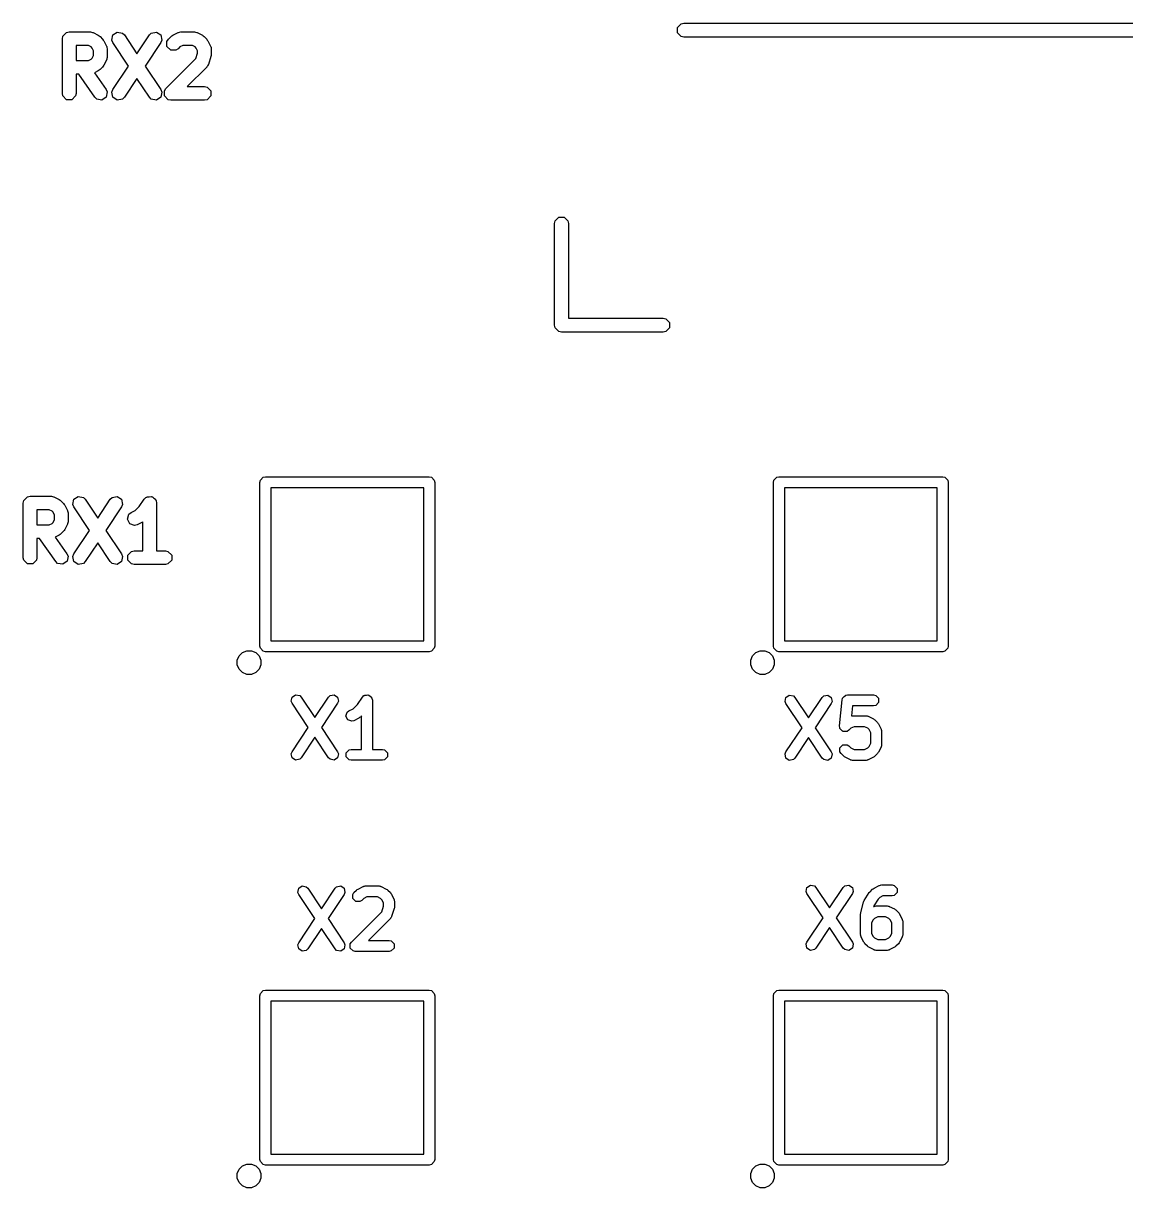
# Model space of a CAD drawing. Header units: inches. Extents: x 4.901 to 5.696, y -4.482 to -3.606.
# Drawn here: x 4.9009 to 5.2982, y -4.0259 to -3.6062 of the extents above; entities that cross this region are included whole.
import ezdxf

# ---------------------------------------------------------------- set-up
doc = ezdxf.new("R2010")
doc.units = ezdxf.units.IN
doc.header["$MEASUREMENT"] = 0
doc.layers.add('BLACK', color=250, linetype='CONTINUOUS')

msp = doc.modelspace()

# ---------------------------------------------------------------- linework, layer by layer
at = {"layer": 'BLACK', "linetype": 'CONTINUOUS'}
for p, q in [((4.91522, -3.6108), (4.91655, -3.60947)), ((4.91655, -3.60947), (4.91749, -3.60928)), ((4.91749, -3.60928), (4.92499, -3.60928)), ((4.92499, -3.60928), (4.92511, -3.60931)), ((4.92511, -3.60931), (4.92516, -3.60929)), ((4.92516, -3.60929), (4.92555, -3.60939)), ((4.92555, -3.60939), (4.92593, -3.60947)), ((4.92593, -3.60947), (4.92597, -3.60951)), ((4.92597, -3.60951), (4.92609, -3.60954)), ((4.92609, -3.60954), (4.92797, -3.61048)), ((4.93326, -3.61038), (4.93482, -3.60933)), ((4.93482, -3.60933), (4.93667, -3.6097)), ((4.93667, -3.6097), (4.93735, -3.61038)), ((4.94638, -3.61038), (4.94706, -3.6097)), ((4.94706, -3.6097), (4.9489, -3.60933)), ((4.9489, -3.60933), (4.95047, -3.61038)), ((4.95482, -3.61048), (4.9567, -3.60954)), ((4.9567, -3.60954), (4.95682, -3.60951)), ((4.95682, -3.60951), (4.95686, -3.60947)), ((4.95686, -3.60947), (4.95724, -3.60939)), ((4.95724, -3.60939), (4.95762, -3.60929)), ((4.95762, -3.60929), (4.95768, -3.60931)), ((4.95768, -3.60931), (4.9578, -3.60928)), ((4.9578, -3.60928), (4.96249, -3.60928)), ((4.96249, -3.60928), (4.96261, -3.60931)), ((4.96261, -3.60931), (4.96266, -3.60929)), ((4.96266, -3.60929), (4.96304, -3.60939)), ((4.96304, -3.60939), (4.96343, -3.60947)), ((4.96343, -3.60947), (4.96347, -3.60951)), ((4.96347, -3.60951), (4.96359, -3.60954)), ((4.96359, -3.60954), (4.96546, -3.61048)), ((5.13667, -3.6077), (5.13802, -3.60635)), ((5.13667, -3.60962), (5.13667, -3.6077)), ((5.13802, -3.61097), (5.13667, -3.60962)), ((5.13802, -3.60635), (5.13898, -3.60616)), ((5.13898, -3.60616), (5.45236, -3.60616)), ((4.91503, -3.61174), (4.91522, -3.6108)), ((4.91503, -3.63143), (4.91503, -3.61174)), ((4.92797, -3.61048), (4.92828, -3.61072)), ((4.92828, -3.61072), (4.92861, -3.61094)), ((4.92861, -3.61094), (4.92954, -3.61188)), ((4.92954, -3.61188), (4.92976, -3.61221)), ((4.92976, -3.61221), (4.93, -3.61252)), ((4.93, -3.61252), (4.93094, -3.61439)), ((4.93289, -3.61222), (4.93326, -3.61038)), ((4.93325, -3.61311), (4.93289, -3.61222)), ((4.93891, -3.62159), (4.93325, -3.61311)), ((4.93735, -3.61038), (4.94186, -3.61715)), ((4.94186, -3.61715), (4.94638, -3.61038)), ((4.95047, -3.61311), (4.94482, -3.62159)), ((4.95047, -3.61038), (4.95084, -3.61222)), ((4.95084, -3.61222), (4.95047, -3.61311)), ((4.95271, -3.61268), (4.95325, -3.61188)), ((4.95271, -3.61456), (4.95271, -3.61268)), ((4.95325, -3.61188), (4.95418, -3.61094)), ((4.95418, -3.61094), (4.95451, -3.61072)), ((4.95451, -3.61072), (4.95482, -3.61048)), ((4.96546, -3.61048), (4.96577, -3.61072)), ((4.96577, -3.61072), (4.9661, -3.61094)), ((4.9661, -3.61094), (4.96704, -3.61188)), ((4.96704, -3.61188), (4.96726, -3.61221)), ((4.96726, -3.61221), (4.9675, -3.61252)), ((4.9675, -3.61252), (4.96844, -3.61439)), ((5.13898, -3.61116), (5.13802, -3.61097)), ((5.45236, -3.61116), (5.13898, -3.61116)), ((4.92441, -3.61421), (4.91995, -3.61421)), ((4.91995, -3.61421), (4.91995, -3.6196)), ((4.92541, -3.6147), (4.92441, -3.61421)), ((4.92578, -3.61508), (4.92541, -3.6147)), ((4.92628, -3.61607), (4.92578, -3.61508)), ((4.92578, -3.61872), (4.92628, -3.61773)), ((4.92628, -3.61773), (4.92628, -3.61607)), ((4.93094, -3.61439), (4.93097, -3.61451)), ((4.93097, -3.61451), (4.93101, -3.61455)), ((4.93101, -3.61455), (4.93109, -3.61494)), ((4.93109, -3.61494), (4.93119, -3.61532)), ((4.93119, -3.61532), (4.93118, -3.61537)), ((4.93118, -3.61537), (4.9312, -3.61549)), ((4.9312, -3.61549), (4.9312, -3.61831)), ((4.95405, -3.61589), (4.95271, -3.61456)), ((4.95593, -3.61589), (4.95405, -3.61589)), ((4.95673, -3.61536), (4.95593, -3.61589)), ((4.95738, -3.6147), (4.95673, -3.61536)), ((4.95838, -3.61421), (4.95738, -3.6147)), ((4.9619, -3.61421), (4.95838, -3.61421)), ((4.9629, -3.6147), (4.9619, -3.61421)), ((4.96328, -3.61508), (4.9629, -3.6147)), ((4.96315, -3.61885), (4.96377, -3.61697)), ((4.96377, -3.61607), (4.96328, -3.61508)), ((4.96377, -3.61697), (4.96377, -3.61607)), ((4.96857, -3.61815), (4.96763, -3.62096)), ((4.96844, -3.61439), (4.96847, -3.61451)), ((4.96847, -3.61451), (4.96851, -3.61455)), ((4.96851, -3.61455), (4.96859, -3.61494)), ((4.96862, -3.61776), (4.96857, -3.61815)), ((4.96859, -3.61494), (4.96869, -3.61532)), ((4.9687, -3.61737), (4.96862, -3.61776)), ((4.96869, -3.61532), (4.96867, -3.61537)), ((4.96867, -3.61537), (4.9687, -3.61549)), ((4.9687, -3.61549), (4.9687, -3.61737)), ((4.91995, -3.6196), (4.92441, -3.6196)), ((4.92441, -3.6196), (4.92541, -3.6191)), ((4.92541, -3.6191), (4.92578, -3.61872)), ((4.92954, -3.62192), (4.92861, -3.62286)), ((4.92976, -3.62159), (4.92954, -3.62192)), ((4.93, -3.62128), (4.92976, -3.62159)), ((4.93094, -3.61941), (4.93, -3.62128)), ((4.93097, -3.61929), (4.93094, -3.61941)), ((4.93101, -3.61925), (4.93097, -3.61929)), ((4.93109, -3.61886), (4.93101, -3.61925)), ((4.93119, -3.61848), (4.93109, -3.61886)), ((4.9312, -3.61831), (4.93118, -3.61843)), ((4.93118, -3.61843), (4.93119, -3.61848)), ((4.93325, -3.63006), (4.93891, -3.62159)), ((4.94482, -3.62159), (4.95047, -3.63006)), ((4.95231, -3.62969), (4.96315, -3.61885)), ((4.96704, -3.62192), (4.95999, -3.62897)), ((4.96711, -3.62182), (4.96704, -3.62192)), ((4.96716, -3.62179), (4.96711, -3.62182)), ((4.96735, -3.62145), (4.96716, -3.62179)), ((4.96757, -3.62112), (4.96735, -3.62145)), ((4.96763, -3.62096), (4.96757, -3.62107)), ((4.96757, -3.62107), (4.96757, -3.62112)), ((4.9209, -3.62452), (4.91995, -3.62452)), ((4.91995, -3.62452), (4.91995, -3.63143)), ((4.92672, -3.63284), (4.9209, -3.62452)), ((4.92797, -3.62332), (4.92656, -3.62402)), ((4.92656, -3.62402), (4.93076, -3.63002)), ((4.92828, -3.62308), (4.92797, -3.62332)), ((4.92861, -3.62286), (4.92828, -3.62308)), ((4.94186, -3.62602), (4.93735, -3.63279)), ((4.94638, -3.63279), (4.94186, -3.62602)), ((4.93076, -3.63002), (4.93114, -3.6309)), ((4.93289, -3.63095), (4.93325, -3.63006)), ((4.95047, -3.63006), (4.95084, -3.63095)), ((4.95178, -3.63049), (4.95231, -3.62969)), ((4.95178, -3.63237), (4.95178, -3.63049)), ((4.95178, -3.63049), (4.95178, -3.63049)), ((4.95999, -3.62897), (4.96624, -3.62897)), ((4.96624, -3.62897), (4.96718, -3.62916)), ((4.96718, -3.62916), (4.96851, -3.63049)), ((4.96851, -3.63049), (4.96851, -3.63237)), ((4.91522, -3.63237), (4.91503, -3.63143)), ((4.91655, -3.6337), (4.91522, -3.63237)), ((4.91843, -3.6337), (4.91655, -3.6337)), ((4.91976, -3.63237), (4.91843, -3.6337)), ((4.91995, -3.63143), (4.91976, -3.63237)), ((4.92742, -3.6335), (4.92672, -3.63284)), ((4.92927, -3.63383), (4.92742, -3.6335)), ((4.93082, -3.63275), (4.92927, -3.63383)), ((4.93114, -3.6309), (4.93082, -3.63275)), ((4.93326, -3.6328), (4.93289, -3.63095)), ((4.93482, -3.63384), (4.93326, -3.6328)), ((4.93667, -3.63347), (4.93482, -3.63384)), ((4.93735, -3.63279), (4.93667, -3.63347)), ((4.94706, -3.63347), (4.94638, -3.63279)), ((4.9489, -3.63384), (4.94706, -3.63347)), ((4.95047, -3.6328), (4.9489, -3.63384)), ((4.95084, -3.63095), (4.95047, -3.6328)), ((4.95311, -3.6337), (4.95178, -3.63237)), ((4.95405, -3.63389), (4.95311, -3.6337)), ((4.96624, -3.63389), (4.95405, -3.63389)), ((4.96718, -3.6337), (4.96624, -3.63389)), ((4.96851, -3.63237), (4.96718, -3.6337)), ((5.09257, -3.67739), (5.09393, -3.67604)), ((5.09393, -3.67604), (5.09584, -3.67604)), ((5.09584, -3.67604), (5.09719, -3.67739)), ((5.09238, -3.67835), (5.09257, -3.67739)), ((5.09238, -3.71496), (5.09238, -3.67835)), ((5.09719, -3.67739), (5.09738, -3.67835)), ((5.09738, -3.67835), (5.09738, -3.71246)), ((5.09738, -3.71246), (5.1315, -3.71246)), ((5.1315, -3.71246), (5.13245, -3.71265)), ((5.13245, -3.71265), (5.13381, -3.714)), ((5.13381, -3.714), (5.13381, -3.71592)), ((5.09257, -3.71592), (5.09238, -3.71496)), ((5.09393, -3.71727), (5.09257, -3.71592)), ((5.09488, -3.71746), (5.09393, -3.71727)), ((5.1315, -3.71746), (5.09488, -3.71746)), ((5.13245, -3.71727), (5.1315, -3.71746)), ((5.13381, -3.71592), (5.13245, -3.71727)), ((4.98622, -3.77165), (4.98637, -3.7709)), ((4.98622, -3.83071), (4.98622, -3.77165)), ((4.98637, -3.7709), (4.98744, -3.76983)), ((4.98744, -3.76983), (4.98819, -3.76969)), ((4.98819, -3.76969), (5.04724, -3.76969)), ((5.04724, -3.76969), (5.048, -3.76983)), ((5.048, -3.76983), (5.04906, -3.7709)), ((5.04906, -3.7709), (5.04921, -3.77165)), ((5.04921, -3.77165), (5.04921, -3.83071)), ((5.17126, -3.77165), (5.17141, -3.7709)), ((5.17126, -3.83071), (5.17126, -3.77165)), ((5.17141, -3.7709), (5.17248, -3.76983)), ((5.17248, -3.76983), (5.17323, -3.76969)), ((5.17323, -3.76969), (5.23228, -3.76969)), ((5.23228, -3.76969), (5.23304, -3.76983)), ((5.23304, -3.76983), (5.2341, -3.7709)), ((5.2341, -3.7709), (5.23425, -3.77165)), ((5.23425, -3.77165), (5.23425, -3.83071)), ((4.90112, -3.77816), (4.90246, -3.77683)), ((4.90246, -3.77683), (4.9034, -3.77665)), ((4.9034, -3.77665), (4.9109, -3.77665)), ((4.9109, -3.77665), (4.91102, -3.77667)), ((4.91102, -3.77667), (4.91107, -3.77665)), ((4.91107, -3.77665), (4.91145, -3.77676)), ((4.91145, -3.77676), (4.91184, -3.77683)), ((4.91184, -3.77683), (4.91188, -3.77687)), ((4.91188, -3.77687), (4.912, -3.77691)), ((4.912, -3.77691), (4.91387, -3.77784)), ((4.91916, -3.77774), (4.92073, -3.77669)), ((4.92073, -3.77669), (4.92258, -3.77706)), ((4.92258, -3.77706), (4.92325, -3.77774)), ((4.93228, -3.77774), (4.93296, -3.77706)), ((4.93296, -3.77706), (4.93481, -3.77669)), ((4.93481, -3.77669), (4.93638, -3.77774)), ((4.94447, -3.77774), (4.94515, -3.77706)), ((4.94515, -3.77706), (4.9454, -3.77701)), ((4.9454, -3.77701), (4.94557, -3.77683)), ((4.94557, -3.77683), (4.94629, -3.77683)), ((4.94629, -3.77683), (4.94699, -3.77669)), ((4.94699, -3.77669), (4.9472, -3.77683)), ((4.9472, -3.77683), (4.94746, -3.77683)), ((4.94746, -3.77683), (4.94796, -3.77734)), ((4.94796, -3.77734), (4.94856, -3.77774)), ((4.99016, -3.77362), (4.99016, -3.82874)), ((5.04528, -3.77362), (4.99016, -3.77362)), ((5.04528, -3.82874), (5.04528, -3.77362)), ((5.1752, -3.77362), (5.1752, -3.82874)), ((5.23031, -3.77362), (5.1752, -3.77362)), ((5.23031, -3.82874), (5.23031, -3.77362)), ((4.90094, -3.77911), (4.90112, -3.77816)), ((4.90094, -3.79879), (4.90094, -3.77911)), ((4.91032, -3.78157), (4.90586, -3.78157)), ((4.90586, -3.78157), (4.90586, -3.78696)), ((4.91131, -3.78207), (4.91032, -3.78157)), ((4.91387, -3.77784), (4.91418, -3.77808)), ((4.91418, -3.77808), (4.91451, -3.7783)), ((4.91451, -3.7783), (4.91545, -3.77924)), ((4.91545, -3.77924), (4.91567, -3.77957)), ((4.91567, -3.77957), (4.91591, -3.77988)), ((4.91591, -3.77988), (4.91685, -3.78176)), ((4.91685, -3.78176), (4.91688, -3.78187)), ((4.91879, -3.77958), (4.91916, -3.77774)), ((4.91916, -3.78047), (4.91879, -3.77958)), ((4.92481, -3.78895), (4.91916, -3.78047)), ((4.92325, -3.77774), (4.92777, -3.78451)), ((4.92777, -3.78451), (4.93228, -3.77774)), ((4.93638, -3.78047), (4.93073, -3.78895)), ((4.93638, -3.77774), (4.93674, -3.77958)), ((4.93674, -3.77958), (4.93638, -3.78047)), ((4.93979, -3.78253), (4.94131, -3.78177)), ((4.94131, -3.78177), (4.94273, -3.78035)), ((4.94273, -3.78035), (4.94447, -3.77774)), ((4.94856, -3.77774), (4.94861, -3.77799)), ((4.94861, -3.77799), (4.94879, -3.77816)), ((4.94879, -3.77816), (4.94898, -3.77911)), ((4.94898, -3.77911), (4.94898, -3.79633)), ((4.91169, -3.78244), (4.91131, -3.78207)), ((4.91218, -3.78344), (4.91169, -3.78244)), ((4.91169, -3.78609), (4.91218, -3.78509)), ((4.91218, -3.78509), (4.91218, -3.78344)), ((4.91688, -3.78187), (4.91692, -3.78191)), ((4.91692, -3.78191), (4.917, -3.7823)), ((4.917, -3.7823), (4.9171, -3.78268)), ((4.9171, -3.78584), (4.917, -3.78622)), ((4.9171, -3.78268), (4.91708, -3.78274)), ((4.91708, -3.78274), (4.91711, -3.78286)), ((4.91711, -3.78567), (4.91708, -3.78579)), ((4.91708, -3.78579), (4.9171, -3.78584)), ((4.91711, -3.78286), (4.91711, -3.78567)), ((4.93844, -3.78491), (4.93903, -3.78312)), ((4.93928, -3.78659), (4.93844, -3.78491)), ((4.93903, -3.78312), (4.93979, -3.78253)), ((4.94387, -3.78599), (4.94199, -3.78693)), ((4.94406, -3.78585), (4.94387, -3.78599)), ((4.94406, -3.79633), (4.94406, -3.78585)), ((4.90586, -3.78696), (4.91032, -3.78696)), ((4.91032, -3.78696), (4.91131, -3.78646)), ((4.91131, -3.78646), (4.91169, -3.78609)), ((4.91451, -3.79022), (4.91418, -3.79044)), ((4.91545, -3.78928), (4.91451, -3.79022)), ((4.91567, -3.78896), (4.91545, -3.78928)), ((4.91591, -3.78864), (4.91567, -3.78896)), ((4.91685, -3.78677), (4.91591, -3.78864)), ((4.91688, -3.78665), (4.91685, -3.78677)), ((4.91692, -3.78661), (4.91688, -3.78665)), ((4.917, -3.78622), (4.91692, -3.78661)), ((4.91916, -3.79743), (4.92481, -3.78895)), ((4.93073, -3.78895), (4.93638, -3.79743)), ((4.94107, -3.78719), (4.93928, -3.78659)), ((4.94199, -3.78693), (4.94107, -3.78719)), ((4.9068, -3.79188), (4.90586, -3.79188)), ((4.90586, -3.79188), (4.90586, -3.79879)), ((4.91263, -3.8002), (4.9068, -3.79188)), ((4.91387, -3.79068), (4.91246, -3.79138)), ((4.91246, -3.79138), (4.91666, -3.79738)), ((4.91418, -3.79044), (4.91387, -3.79068)), ((4.92777, -3.79339), (4.92325, -3.80016)), ((4.93228, -3.80016), (4.92777, -3.79339)), ((4.91666, -3.79738), (4.91705, -3.79826)), ((4.91705, -3.79826), (4.91672, -3.80011)), ((4.91879, -3.79831), (4.91916, -3.79743)), ((4.91916, -3.80016), (4.91879, -3.79831)), ((4.93638, -3.79743), (4.93674, -3.79831)), ((4.93674, -3.79831), (4.93638, -3.80016)), ((4.93862, -3.79785), (4.93995, -3.79652)), ((4.93862, -3.79973), (4.93862, -3.79785)), ((4.93995, -3.79652), (4.94089, -3.79633)), ((4.94089, -3.79633), (4.94406, -3.79633)), ((4.94898, -3.79633), (4.95214, -3.79633)), ((4.95214, -3.79633), (4.95308, -3.79652)), ((4.95308, -3.79652), (4.95441, -3.79785)), ((4.95441, -3.79785), (4.95441, -3.79973)), ((4.90112, -3.79973), (4.90094, -3.79879)), ((4.90246, -3.80106), (4.90112, -3.79973)), ((4.90434, -3.80106), (4.90246, -3.80106)), ((4.90567, -3.79973), (4.90434, -3.80106)), ((4.90586, -3.79879), (4.90567, -3.79973)), ((4.91332, -3.80087), (4.91263, -3.8002)), ((4.91518, -3.80119), (4.91332, -3.80087)), ((4.91672, -3.80011), (4.91518, -3.80119)), ((4.92073, -3.80121), (4.91916, -3.80016)), ((4.92258, -3.80084), (4.92073, -3.80121)), ((4.92325, -3.80016), (4.92258, -3.80084)), ((4.93296, -3.80084), (4.93228, -3.80016)), ((4.93481, -3.80121), (4.93296, -3.80084)), ((4.93638, -3.80016), (4.93481, -3.80121)), ((4.93995, -3.80106), (4.93862, -3.79973)), ((4.94089, -3.80125), (4.93995, -3.80106)), ((4.95214, -3.80125), (4.94089, -3.80125)), ((4.95308, -3.80106), (4.95214, -3.80125)), ((4.95441, -3.79973), (4.95308, -3.80106)), ((4.98637, -3.83146), (4.98622, -3.83071)), ((4.98744, -3.83253), (4.98637, -3.83146)), ((4.99016, -3.82874), (5.04528, -3.82874)), ((5.04906, -3.83146), (5.048, -3.83253)), ((5.04921, -3.83071), (5.04906, -3.83146)), ((5.17141, -3.83146), (5.17126, -3.83071)), ((5.17248, -3.83253), (5.17141, -3.83146)), ((5.1752, -3.82874), (5.23031, -3.82874)), ((5.2341, -3.83146), (5.23304, -3.83253)), ((5.23425, -3.83071), (5.2341, -3.83146)), ((4.97804, -3.83577), (4.97868, -3.83421)), ((4.97804, -3.83746), (4.97804, -3.83577)), ((4.97868, -3.83421), (4.97988, -3.83301)), ((4.97988, -3.83301), (4.98144, -3.83237)), ((4.98144, -3.83237), (4.98313, -3.83237)), ((4.98313, -3.83237), (4.98469, -3.83301)), ((4.98469, -3.83301), (4.98588, -3.83421)), ((4.98588, -3.83421), (4.98653, -3.83577)), ((4.98653, -3.83577), (4.98653, -3.83746)), ((4.98819, -3.83268), (4.98744, -3.83253)), ((5.04724, -3.83268), (4.98819, -3.83268)), ((5.048, -3.83253), (5.04724, -3.83268)), ((5.16308, -3.83577), (5.16372, -3.83421)), ((5.16308, -3.83746), (5.16308, -3.83577)), ((5.16372, -3.83421), (5.16492, -3.83301)), ((5.16492, -3.83301), (5.16648, -3.83237)), ((5.16648, -3.83237), (5.16817, -3.83237)), ((5.16817, -3.83237), (5.16973, -3.83301)), ((5.16973, -3.83301), (5.17092, -3.83421)), ((5.17092, -3.83421), (5.17157, -3.83577)), ((5.17157, -3.83577), (5.17157, -3.83746)), ((5.17323, -3.83268), (5.17248, -3.83253)), ((5.23228, -3.83268), (5.17323, -3.83268)), ((5.23304, -3.83253), (5.23228, -3.83268)), ((4.97868, -3.83902), (4.97804, -3.83746)), ((4.97988, -3.84022), (4.97868, -3.83902)), ((4.98144, -3.84086), (4.97988, -3.84022)), ((4.98469, -3.84022), (4.98313, -3.84086)), ((4.98588, -3.83902), (4.98469, -3.84022)), ((4.98653, -3.83746), (4.98588, -3.83902)), ((5.16372, -3.83902), (5.16308, -3.83746)), ((5.16492, -3.84022), (5.16372, -3.83902)), ((5.16648, -3.84086), (5.16492, -3.84022)), ((5.16973, -3.84022), (5.16817, -3.84086)), ((5.17092, -3.83902), (5.16973, -3.84022)), ((5.17157, -3.83746), (5.17092, -3.83902)), ((4.98313, -3.84086), (4.98144, -3.84086)), ((5.16817, -3.84086), (5.16648, -3.84086)), ((4.99782, -3.84907), (4.99908, -3.84823)), ((4.99908, -3.84823), (5.00055, -3.84853)), ((5.00055, -3.84853), (5.0011, -3.84907)), ((5.01094, -3.84907), (5.01149, -3.84853)), ((5.01149, -3.84853), (5.01296, -3.84823)), ((5.01296, -3.84823), (5.01422, -3.84907)), ((5.02313, -3.84907), (5.02367, -3.84853)), ((5.02367, -3.84853), (5.02387, -3.84849)), ((5.02387, -3.84849), (5.02401, -3.84834)), ((5.02401, -3.84834), (5.02459, -3.84834)), ((5.02459, -3.84834), (5.02515, -3.84823)), ((5.02515, -3.84823), (5.02532, -3.84834)), ((5.02532, -3.84834), (5.02552, -3.84834)), ((5.02552, -3.84834), (5.02593, -3.84875)), ((5.02593, -3.84875), (5.0264, -3.84907)), ((5.17574, -3.84915), (5.17699, -3.84831)), ((5.17699, -3.84831), (5.17847, -3.8486)), ((5.17847, -3.8486), (5.17901, -3.84915)), ((5.18886, -3.84915), (5.1894, -3.8486)), ((5.1894, -3.8486), (5.19088, -3.84831)), ((5.19088, -3.84831), (5.19213, -3.84915)), ((5.19626, -3.84931), (5.19677, -3.84889)), ((5.19677, -3.84889), (5.19724, -3.84842)), ((5.19724, -3.84842), (5.19738, -3.84839)), ((5.19738, -3.84839), (5.19743, -3.84836)), ((5.19743, -3.84836), (5.19752, -3.84837)), ((5.19752, -3.84837), (5.19799, -3.84827)), ((5.19799, -3.84827), (5.20737, -3.84827)), ((5.20737, -3.84827), (5.20812, -3.84842)), ((5.20812, -3.84842), (5.20919, -3.84949)), ((4.99753, -3.85054), (4.99782, -3.84907)), ((4.99782, -3.85125), (4.99753, -3.85054)), ((5.00365, -3.86), (4.99782, -3.85125)), ((5.0011, -3.84907), (5.00602, -3.85646)), ((5.00602, -3.85646), (5.01094, -3.84907)), ((5.01422, -3.85125), (5.00839, -3.86)), ((5.01422, -3.84907), (5.01451, -3.85054)), ((5.01451, -3.85054), (5.01422, -3.85125)), ((5.01985, -3.85323), (5.02136, -3.85172)), ((5.02136, -3.85172), (5.02313, -3.84907)), ((5.0264, -3.84907), (5.02644, -3.84927)), ((5.02644, -3.84927), (5.02659, -3.84941)), ((5.02659, -3.84941), (5.02674, -3.85016)), ((5.02674, -3.85016), (5.02674, -3.86788)), ((5.17544, -3.85062), (5.17574, -3.84915)), ((5.17573, -3.85133), (5.17544, -3.85062)), ((5.18157, -3.86008), (5.17573, -3.85133)), ((5.17901, -3.84915), (5.18393, -3.85653)), ((5.18393, -3.85653), (5.18886, -3.84915)), ((5.19213, -3.85133), (5.1863, -3.86008)), ((5.19213, -3.84915), (5.19243, -3.85062)), ((5.19243, -3.85062), (5.19213, -3.85133)), ((5.1951, -3.85942), (5.19604, -3.85004)), ((5.19604, -3.85004), (5.19618, -3.84959)), ((5.19618, -3.84949), (5.19622, -3.84944)), ((5.19618, -3.84959), (5.19618, -3.84949)), ((5.19622, -3.84944), (5.19626, -3.84931)), ((5.19978, -3.85221), (5.19941, -3.85586)), ((5.20737, -3.85221), (5.19978, -3.85221)), ((5.20812, -3.85206), (5.20737, -3.85221)), ((5.20919, -3.85099), (5.20812, -3.85206)), ((5.20919, -3.84949), (5.20919, -3.85099)), ((5.01718, -3.85593), (5.01766, -3.8545)), ((5.01785, -3.85727), (5.01718, -3.85593)), ((5.01766, -3.8545), (5.01826, -3.85403)), ((5.01928, -3.85775), (5.01785, -3.85727)), ((5.01826, -3.85403), (5.01985, -3.85323)), ((5.0219, -3.85661), (5.02002, -3.85755)), ((5.02215, -3.85642), (5.0219, -3.85661)), ((5.02241, -3.85624), (5.02215, -3.85642)), ((5.0228, -3.85585), (5.02241, -3.85624)), ((5.0228, -3.86788), (5.0228, -3.85585)), ((5.19941, -3.85586), (5.19942, -3.85586)), ((5.19942, -3.85586), (5.19973, -3.85578)), ((5.19973, -3.85578), (5.19977, -3.85579)), ((5.19977, -3.85579), (5.19987, -3.85577)), ((5.19987, -3.85577), (5.20456, -3.85577)), ((5.20456, -3.85577), (5.20465, -3.85579)), ((5.20465, -3.85579), (5.2047, -3.85578)), ((5.2047, -3.85578), (5.205, -3.85586)), ((5.205, -3.85586), (5.20531, -3.85592)), ((5.20531, -3.85592), (5.20534, -3.85595)), ((5.20534, -3.85595), (5.20544, -3.85598)), ((5.20544, -3.85598), (5.20731, -3.85692)), ((5.20731, -3.85692), (5.20756, -3.85711)), ((5.20756, -3.85711), (5.20782, -3.85729)), ((5.20782, -3.85729), (5.20876, -3.85822)), ((4.99782, -3.86875), (5.00365, -3.86)), ((5.00839, -3.86), (5.01422, -3.86875)), ((5.02002, -3.85755), (5.01928, -3.85775)), ((5.17573, -3.86883), (5.18157, -3.86008)), ((5.1863, -3.86008), (5.19213, -3.86883)), ((5.19517, -3.86018), (5.1951, -3.85942)), ((5.19524, -3.86026), (5.19517, -3.86018)), ((5.19524, -3.86037), (5.19524, -3.86026)), ((5.19571, -3.86084), (5.19524, -3.86037)), ((5.19613, -3.86135), (5.19571, -3.86084)), ((5.19623, -3.86136), (5.19613, -3.86135)), ((5.1963, -3.86143), (5.19623, -3.86136)), ((5.19697, -3.86143), (5.1963, -3.86143)), ((5.19763, -3.8615), (5.19697, -3.86143)), ((5.19771, -3.86143), (5.19763, -3.8615)), ((5.19781, -3.86143), (5.19771, -3.86143)), ((5.19845, -3.86101), (5.19781, -3.86143)), ((5.19916, -3.86029), (5.19845, -3.86101)), ((5.20033, -3.85971), (5.19916, -3.86029)), ((5.20409, -3.85971), (5.20033, -3.85971)), ((5.20526, -3.86029), (5.20409, -3.85971)), ((5.20575, -3.86078), (5.20526, -3.86029)), ((5.20634, -3.86195), (5.20575, -3.86078)), ((5.20876, -3.85822), (5.20893, -3.85848)), ((5.20893, -3.85848), (5.20913, -3.85873)), ((5.20913, -3.85873), (5.21007, -3.86061)), ((5.21007, -3.86061), (5.21009, -3.8607)), ((5.21009, -3.8607), (5.21012, -3.86074)), ((5.21012, -3.86074), (5.21019, -3.86105)), ((5.21019, -3.86105), (5.21027, -3.86135)), ((5.21027, -3.86135), (5.21025, -3.86139)), ((5.21025, -3.86139), (5.21027, -3.86149)), ((5.21027, -3.86149), (5.21027, -3.86618)), ((5.00602, -3.86355), (5.0011, -3.87094)), ((5.01094, -3.87094), (5.00602, -3.86355)), ((5.18393, -3.86363), (5.17901, -3.87102)), ((5.18886, -3.87102), (5.18393, -3.86363)), ((5.20575, -3.86688), (5.20634, -3.86571)), ((5.20634, -3.86571), (5.20634, -3.86195)), ((4.99753, -3.86946), (4.99782, -3.86875)), ((4.99782, -3.87094), (4.99753, -3.86946)), ((5.01422, -3.86875), (5.01451, -3.86946)), ((5.01451, -3.86946), (5.01422, -3.87094)), ((5.01732, -3.86909), (5.01839, -3.86803)), ((5.01732, -3.8706), (5.01732, -3.86909)), ((5.01839, -3.86803), (5.01914, -3.86788)), ((5.01914, -3.86788), (5.0228, -3.86788)), ((5.02674, -3.86788), (5.03039, -3.86788)), ((5.03039, -3.86788), (5.03115, -3.86803)), ((5.03115, -3.86803), (5.03221, -3.86909)), ((5.03221, -3.86909), (5.03221, -3.8706)), ((5.17544, -3.86954), (5.17573, -3.86883)), ((5.17574, -3.87102), (5.17544, -3.86954)), ((5.19213, -3.86883), (5.19243, -3.86954)), ((5.19243, -3.86954), (5.19213, -3.87102)), ((5.19524, -3.8673), (5.1963, -3.86623)), ((5.19524, -3.8688), (5.19524, -3.8673)), ((5.19566, -3.86944), (5.19524, -3.8688)), ((5.1966, -3.87038), (5.19566, -3.86944)), ((5.1963, -3.86623), (5.19781, -3.86623)), ((5.19781, -3.86623), (5.19845, -3.86666)), ((5.19845, -3.86666), (5.19916, -3.86737)), ((5.19916, -3.86737), (5.20033, -3.86796)), ((5.20033, -3.86796), (5.20409, -3.86796)), ((5.20409, -3.86796), (5.20526, -3.86737)), ((5.20526, -3.86737), (5.20575, -3.86688)), ((5.20876, -3.86944), (5.20782, -3.87038)), ((5.20893, -3.86918), (5.20876, -3.86944)), ((5.20913, -3.86893), (5.20893, -3.86918)), ((5.21007, -3.86706), (5.20913, -3.86893)), ((5.21009, -3.86696), (5.21007, -3.86706)), ((5.21012, -3.86693), (5.21009, -3.86696)), ((5.21019, -3.86662), (5.21012, -3.86693)), ((5.21027, -3.86632), (5.21019, -3.86662)), ((5.21027, -3.86618), (5.21025, -3.86627)), ((5.21025, -3.86627), (5.21027, -3.86632)), ((4.99908, -3.87178), (4.99782, -3.87094)), ((5.00055, -3.87148), (4.99908, -3.87178)), ((5.0011, -3.87094), (5.00055, -3.87148)), ((5.01149, -3.87148), (5.01094, -3.87094)), ((5.01296, -3.87178), (5.01149, -3.87148)), ((5.01422, -3.87094), (5.01296, -3.87178)), ((5.01839, -3.87167), (5.01732, -3.8706)), ((5.01914, -3.87182), (5.01839, -3.87167)), ((5.03039, -3.87182), (5.01914, -3.87182)), ((5.03115, -3.87167), (5.03039, -3.87182)), ((5.03221, -3.8706), (5.03115, -3.87167)), ((5.17699, -3.87186), (5.17574, -3.87102)), ((5.17847, -3.87156), (5.17699, -3.87186)), ((5.17901, -3.87102), (5.17847, -3.87156)), ((5.1894, -3.87156), (5.18886, -3.87102)), ((5.19088, -3.87186), (5.1894, -3.87156)), ((5.19213, -3.87102), (5.19088, -3.87186)), ((5.19686, -3.87056), (5.1966, -3.87038)), ((5.19711, -3.87075), (5.19686, -3.87056)), ((5.19899, -3.87169), (5.19711, -3.87075)), ((5.19908, -3.87171), (5.19899, -3.87169)), ((5.19912, -3.87174), (5.19908, -3.87171)), ((5.19942, -3.87181), (5.19912, -3.87174)), ((5.19973, -3.87189), (5.19942, -3.87181)), ((5.19977, -3.87187), (5.19973, -3.87189)), ((5.19987, -3.87189), (5.19977, -3.87187)), ((5.20456, -3.87189), (5.19987, -3.87189)), ((5.20465, -3.87187), (5.20456, -3.87189)), ((5.2047, -3.87189), (5.20465, -3.87187)), ((5.205, -3.87181), (5.2047, -3.87189)), ((5.20531, -3.87174), (5.205, -3.87181)), ((5.20534, -3.87171), (5.20531, -3.87174)), ((5.20544, -3.87169), (5.20534, -3.87171)), ((5.20731, -3.87075), (5.20544, -3.87169)), ((5.20756, -3.87056), (5.20731, -3.87075)), ((5.20782, -3.87038), (5.20756, -3.87056)), ((4.99989, -3.91944), (5.00018, -3.91796)), ((5.00018, -3.92015), (4.99989, -3.91944)), ((5.00018, -3.91796), (5.00144, -3.91713)), ((5.00602, -3.9289), (5.00018, -3.92015)), ((5.00144, -3.91713), (5.00292, -3.91742)), ((5.00292, -3.91742), (5.00346, -3.91797)), ((5.00346, -3.91797), (5.00838, -3.92535)), ((5.00838, -3.92535), (5.01331, -3.91797)), ((5.01658, -3.92015), (5.01075, -3.9289)), ((5.01331, -3.91797), (5.01385, -3.91742)), ((5.01385, -3.91742), (5.01533, -3.91713)), ((5.01533, -3.91713), (5.01658, -3.91796)), ((5.01658, -3.91796), (5.01687, -3.91944)), ((5.01687, -3.91944), (5.01658, -3.92015)), ((5.01969, -3.92018), (5.02011, -3.91954)), ((5.01969, -3.92169), (5.01969, -3.92018)), ((5.02011, -3.91954), (5.02105, -3.9186)), ((5.02105, -3.9186), (5.02131, -3.91843)), ((5.02131, -3.91843), (5.02156, -3.91824)), ((5.02156, -3.91824), (5.02344, -3.9173)), ((5.02344, -3.9173), (5.02353, -3.91727)), ((5.02353, -3.91727), (5.02356, -3.91724)), ((5.02356, -3.91724), (5.02387, -3.91718)), ((5.02387, -3.91718), (5.02418, -3.9171)), ((5.02418, -3.9171), (5.02422, -3.91711)), ((5.02422, -3.91711), (5.02432, -3.91709)), ((5.02432, -3.91709), (5.029, -3.91709)), ((5.029, -3.91709), (5.0291, -3.91711)), ((5.0291, -3.91711), (5.02914, -3.9171)), ((5.02914, -3.9171), (5.02945, -3.91718)), ((5.02945, -3.91718), (5.02976, -3.91724)), ((5.02976, -3.91724), (5.02979, -3.91727)), ((5.02979, -3.91727), (5.02988, -3.9173)), ((5.02988, -3.9173), (5.03176, -3.91824)), ((5.03176, -3.91824), (5.03201, -3.91843)), ((5.03201, -3.91843), (5.03227, -3.9186)), ((5.03227, -3.9186), (5.03321, -3.91954)), ((5.03321, -3.91954), (5.03338, -3.9198)), ((5.03338, -3.9198), (5.03358, -3.92005)), ((5.03358, -3.92005), (5.03451, -3.92193)), ((5.18304, -3.91913), (5.18333, -3.91765)), ((5.18333, -3.91984), (5.18304, -3.91913)), ((5.18333, -3.91765), (5.18459, -3.91681)), ((5.18917, -3.92859), (5.18333, -3.91984)), ((5.18459, -3.91681), (5.18607, -3.91711)), ((5.18607, -3.91711), (5.18661, -3.91765)), ((5.18661, -3.91765), (5.19153, -3.92504)), ((5.19153, -3.92504), (5.19646, -3.91765)), ((5.19973, -3.91984), (5.1939, -3.92859)), ((5.19646, -3.91765), (5.197, -3.91711)), ((5.197, -3.91711), (5.19848, -3.91681)), ((5.19848, -3.91681), (5.19973, -3.91765)), ((5.19973, -3.91765), (5.20002, -3.91913)), ((5.20002, -3.91913), (5.19973, -3.91984)), ((5.20395, -3.92234), (5.20583, -3.91953)), ((5.20583, -3.91953), (5.20597, -3.91939)), ((5.20597, -3.91939), (5.20608, -3.91923)), ((5.20608, -3.91923), (5.20701, -3.91829)), ((5.20701, -3.91829), (5.20727, -3.91811)), ((5.20727, -3.91811), (5.20752, -3.91792)), ((5.20752, -3.91792), (5.2094, -3.91698)), ((5.2094, -3.91698), (5.20949, -3.91696)), ((5.20949, -3.91696), (5.20953, -3.91693)), ((5.20953, -3.91693), (5.20984, -3.91686)), ((5.20984, -3.91686), (5.21014, -3.91678)), ((5.21014, -3.91678), (5.21018, -3.9168)), ((5.21018, -3.9168), (5.21028, -3.91678)), ((5.21028, -3.91678), (5.21403, -3.91678)), ((5.21403, -3.91678), (5.21478, -3.91693)), ((5.21478, -3.91693), (5.21585, -3.91799)), ((5.21585, -3.9195), (5.21478, -3.92056)), ((5.21585, -3.91799), (5.21585, -3.9195)), ((5.02075, -3.92275), (5.01969, -3.92169)), ((5.02226, -3.92275), (5.02075, -3.92275)), ((5.0229, -3.92233), (5.02226, -3.92275)), ((5.02361, -3.92161), (5.0229, -3.92233)), ((5.02478, -3.92103), (5.02361, -3.92161)), ((5.02854, -3.92103), (5.02478, -3.92103)), ((5.02971, -3.92161), (5.02854, -3.92103)), ((5.0302, -3.9221), (5.02971, -3.92161)), ((5.0301, -3.92643), (5.03079, -3.92436)), ((5.03079, -3.92327), (5.0302, -3.9221)), ((5.03079, -3.92436), (5.03079, -3.92327)), ((5.03451, -3.92193), (5.03454, -3.92202)), ((5.03454, -3.92202), (5.03457, -3.92206)), ((5.03457, -3.92206), (5.03463, -3.92237)), ((5.03463, -3.92237), (5.03472, -3.92267)), ((5.03472, -3.92267), (5.0347, -3.92271)), ((5.0347, -3.92271), (5.03472, -3.92281)), ((5.03472, -3.92281), (5.03472, -3.92468)), ((5.20275, -3.9267), (5.20368, -3.92295)), ((5.20368, -3.92295), (5.20383, -3.92265)), ((5.20383, -3.92265), (5.20395, -3.92234)), ((5.20742, -3.92424), (5.20733, -3.92458)), ((5.20733, -3.92458), (5.20752, -3.92448)), ((5.209, -3.92187), (5.20742, -3.92424)), ((5.20752, -3.92448), (5.20762, -3.92446)), ((5.20762, -3.92446), (5.20765, -3.92442)), ((5.20765, -3.92442), (5.20796, -3.92436)), ((5.20796, -3.92436), (5.20826, -3.92428)), ((5.20826, -3.92428), (5.20831, -3.92429)), ((5.20831, -3.92429), (5.2084, -3.92427)), ((5.2084, -3.92427), (5.21215, -3.92427)), ((5.20957, -3.9213), (5.209, -3.92187)), ((5.21074, -3.92071), (5.20957, -3.9213)), ((5.21403, -3.92071), (5.21074, -3.92071)), ((5.21215, -3.92427), (5.21225, -3.92429)), ((5.21225, -3.92429), (5.21229, -3.92428)), ((5.21229, -3.92428), (5.2126, -3.92436)), ((5.2126, -3.92436), (5.21291, -3.92442)), ((5.21291, -3.92442), (5.21294, -3.92446)), ((5.21294, -3.92446), (5.21303, -3.92448)), ((5.21303, -3.92448), (5.21491, -3.92542)), ((5.21478, -3.92056), (5.21403, -3.92071)), ((5.01918, -3.93735), (5.0301, -3.92643)), ((5.03346, -3.92851), (5.0333, -3.92879)), ((5.03364, -3.92825), (5.03346, -3.92851)), ((5.03368, -3.92812), (5.03364, -3.9282)), ((5.03364, -3.9282), (5.03364, -3.92825)), ((5.03462, -3.92531), (5.03368, -3.92812)), ((5.03466, -3.92499), (5.03462, -3.92531)), ((5.03472, -3.92468), (5.03466, -3.92499)), ((5.18333, -3.93734), (5.18917, -3.92859)), ((5.1939, -3.92859), (5.19973, -3.93734)), ((5.20269, -3.92718), (5.20273, -3.92694)), ((5.20269, -3.93468), (5.20269, -3.92718)), ((5.20273, -3.92694), (5.20275, -3.9267)), ((5.20887, -3.92821), (5.2077, -3.9288)), ((5.21169, -3.92821), (5.20887, -3.92821)), ((5.21286, -3.9288), (5.21169, -3.92821)), ((5.21491, -3.92542), (5.21516, -3.92561)), ((5.21516, -3.92561), (5.21542, -3.92579)), ((5.21542, -3.92579), (5.21636, -3.92673)), ((5.21636, -3.92673), (5.21653, -3.92699)), ((5.21653, -3.92699), (5.21673, -3.92724)), ((5.21673, -3.92724), (5.21766, -3.92911)), ((5.00018, -3.93765), (5.00602, -3.9289)), ((5.00838, -3.93245), (5.00346, -3.93984)), ((5.01331, -3.93984), (5.00838, -3.93245)), ((5.01075, -3.9289), (5.01658, -3.93765)), ((5.03321, -3.92889), (5.02532, -3.93678)), ((5.03326, -3.92881), (5.03321, -3.92889)), ((5.0333, -3.92879), (5.03326, -3.92881)), ((5.19153, -3.93214), (5.18661, -3.93952)), ((5.19646, -3.93952), (5.19153, -3.93214)), ((5.20721, -3.92928), (5.20662, -3.93046)), ((5.20662, -3.93046), (5.20662, -3.93422)), ((5.2077, -3.9288), (5.20721, -3.92928)), ((5.21335, -3.92928), (5.21286, -3.9288)), ((5.21394, -3.93046), (5.21335, -3.92928)), ((5.21394, -3.93422), (5.21394, -3.93046)), ((5.21766, -3.92911), (5.21769, -3.92921)), ((5.21769, -3.92921), (5.21772, -3.92924)), ((5.21772, -3.92924), (5.21778, -3.92955)), ((5.21778, -3.92955), (5.21787, -3.92985)), ((5.21787, -3.92985), (5.21785, -3.9299)), ((5.21785, -3.9299), (5.21787, -3.92999)), ((5.21787, -3.92999), (5.21787, -3.93468)), ((5.02532, -3.93678), (5.03275, -3.93678)), ((5.03275, -3.93678), (5.03351, -3.93693)), ((5.03351, -3.93693), (5.03457, -3.93799)), ((5.20271, -3.93478), (5.20269, -3.93468)), ((5.20269, -3.93482), (5.20271, -3.93478)), ((5.20277, -3.93512), (5.20269, -3.93482)), ((5.20284, -3.93543), (5.20277, -3.93512)), ((5.20287, -3.93547), (5.20284, -3.93543)), ((5.20289, -3.93556), (5.20287, -3.93547)), ((5.20383, -3.93744), (5.20289, -3.93556)), ((5.20662, -3.93422), (5.20721, -3.93539)), ((5.20721, -3.93539), (5.2077, -3.93587)), ((5.2077, -3.93587), (5.20887, -3.93646)), ((5.20887, -3.93646), (5.21169, -3.93646)), ((5.21169, -3.93646), (5.21286, -3.93587)), ((5.21286, -3.93587), (5.21335, -3.93539)), ((5.21335, -3.93539), (5.21394, -3.93422)), ((5.21766, -3.93556), (5.21673, -3.93744)), ((5.21769, -3.93547), (5.21766, -3.93556)), ((5.21772, -3.93543), (5.21769, -3.93547)), ((5.21778, -3.93512), (5.21772, -3.93543)), ((5.21787, -3.93482), (5.21778, -3.93512)), ((5.21787, -3.93468), (5.21785, -3.93478)), ((5.21785, -3.93478), (5.21787, -3.93482)), ((4.99989, -3.93836), (5.00018, -3.93765)), ((5.00018, -3.93984), (4.99989, -3.93836)), ((5.00144, -3.94068), (5.00018, -3.93984)), ((5.00292, -3.94038), (5.00144, -3.94068)), ((5.00346, -3.93984), (5.00292, -3.94038)), ((5.01385, -3.94038), (5.01331, -3.93984)), ((5.01533, -3.94068), (5.01385, -3.94038)), ((5.01658, -3.93984), (5.01533, -3.94068)), ((5.01658, -3.93765), (5.01687, -3.93836)), ((5.01687, -3.93836), (5.01658, -3.93984)), ((5.01875, -3.93799), (5.01918, -3.93735)), ((5.01875, -3.9395), (5.01875, -3.93799)), ((5.01981, -3.94056), (5.01875, -3.9395)), ((5.02057, -3.94071), (5.01981, -3.94056)), ((5.03275, -3.94071), (5.02057, -3.94071)), ((5.03351, -3.94056), (5.03275, -3.94071)), ((5.03457, -3.9395), (5.03351, -3.94056)), ((5.03457, -3.93799), (5.03457, -3.9395)), ((5.18304, -3.93805), (5.18333, -3.93734)), ((5.18333, -3.93952), (5.18304, -3.93805)), ((5.18459, -3.94036), (5.18333, -3.93952)), ((5.18607, -3.94007), (5.18459, -3.94036)), ((5.18661, -3.93952), (5.18607, -3.94007)), ((5.197, -3.94007), (5.19646, -3.93952)), ((5.19848, -3.94036), (5.197, -3.94007)), ((5.19973, -3.93952), (5.19848, -3.94036)), ((5.19973, -3.93734), (5.20002, -3.93805)), ((5.20002, -3.93805), (5.19973, -3.93952)), ((5.20403, -3.93768), (5.20383, -3.93744)), ((5.2042, -3.93795), (5.20403, -3.93768)), ((5.20514, -3.93888), (5.2042, -3.93795)), ((5.2054, -3.93906), (5.20514, -3.93888)), ((5.20565, -3.93925), (5.2054, -3.93906)), ((5.20752, -3.94019), (5.20565, -3.93925)), ((5.20762, -3.94022), (5.20752, -3.94019)), ((5.20765, -3.94025), (5.20762, -3.94022)), ((5.20796, -3.94031), (5.20765, -3.94025)), ((5.20826, -3.94039), (5.20796, -3.94031)), ((5.20831, -3.94038), (5.20826, -3.94039)), ((5.2084, -3.9404), (5.20831, -3.94038)), ((5.21215, -3.9404), (5.2084, -3.9404)), ((5.21225, -3.94038), (5.21215, -3.9404)), ((5.21229, -3.94039), (5.21225, -3.94038)), ((5.2126, -3.94031), (5.21229, -3.94039)), ((5.21291, -3.94025), (5.2126, -3.94031)), ((5.21294, -3.94022), (5.21291, -3.94025)), ((5.21303, -3.94019), (5.21294, -3.94022)), ((5.21491, -3.93925), (5.21303, -3.94019)), ((5.21516, -3.93906), (5.21491, -3.93925)), ((5.21542, -3.93888), (5.21516, -3.93906)), ((5.21636, -3.93795), (5.21542, -3.93888)), ((5.21653, -3.93768), (5.21636, -3.93795)), ((5.21673, -3.93744), (5.21653, -3.93768)), ((4.98622, -3.95669), (4.98637, -3.95594)), ((4.98622, -4.01575), (4.98622, -3.95669)), ((4.98637, -3.95594), (4.98744, -3.95487)), ((4.98744, -3.95487), (4.98819, -3.95472)), ((4.98819, -3.95472), (5.04724, -3.95472)), ((5.04724, -3.95472), (5.048, -3.95487)), ((5.048, -3.95487), (5.04906, -3.95594)), ((5.04906, -3.95594), (5.04921, -3.95669)), ((5.04921, -3.95669), (5.04921, -4.01575)), ((5.17126, -3.95669), (5.17141, -3.95594)), ((5.17126, -4.01575), (5.17126, -3.95669)), ((5.17141, -3.95594), (5.17248, -3.95487)), ((5.17248, -3.95487), (5.17323, -3.95472)), ((5.17323, -3.95472), (5.23228, -3.95472)), ((5.23228, -3.95472), (5.23304, -3.95487)), ((5.23304, -3.95487), (5.2341, -3.95594)), ((5.2341, -3.95594), (5.23425, -3.95669)), ((5.23425, -3.95669), (5.23425, -4.01575)), ((4.99016, -3.95866), (4.99016, -4.01378)), ((5.04528, -3.95866), (4.99016, -3.95866)), ((5.04528, -4.01378), (5.04528, -3.95866)), ((5.1752, -3.95866), (5.1752, -4.01378)), ((5.23031, -3.95866), (5.1752, -3.95866)), ((5.23031, -4.01378), (5.23031, -3.95866)), ((4.98637, -4.0165), (4.98622, -4.01575)), ((4.98744, -4.01757), (4.98637, -4.0165)), ((4.99016, -4.01378), (5.04528, -4.01378)), ((5.04906, -4.0165), (5.048, -4.01757)), ((5.04921, -4.01575), (5.04906, -4.0165)), ((5.17141, -4.0165), (5.17126, -4.01575)), ((5.17248, -4.01757), (5.17141, -4.0165)), ((5.1752, -4.01378), (5.23031, -4.01378)), ((5.2341, -4.0165), (5.23304, -4.01757)), ((5.23425, -4.01575), (5.2341, -4.0165)), ((4.97804, -4.02081), (4.97868, -4.01925)), ((4.97804, -4.0225), (4.97804, -4.02081)), ((4.97868, -4.01925), (4.97988, -4.01805)), ((4.97988, -4.01805), (4.98144, -4.01741)), ((4.98144, -4.01741), (4.98313, -4.01741)), ((4.98313, -4.01741), (4.98469, -4.01805)), ((4.98469, -4.01805), (4.98588, -4.01925)), ((4.98588, -4.01925), (4.98653, -4.02081)), ((4.98653, -4.02081), (4.98653, -4.0225)), ((4.98819, -4.01772), (4.98744, -4.01757)), ((5.04724, -4.01772), (4.98819, -4.01772)), ((5.048, -4.01757), (5.04724, -4.01772)), ((5.16308, -4.02081), (5.16372, -4.01925)), ((5.16308, -4.0225), (5.16308, -4.02081)), ((5.16372, -4.01925), (5.16492, -4.01805)), ((5.16492, -4.01805), (5.16648, -4.01741)), ((5.16648, -4.01741), (5.16817, -4.01741)), ((5.16817, -4.01741), (5.16973, -4.01805)), ((5.16973, -4.01805), (5.17092, -4.01925)), ((5.17092, -4.01925), (5.17157, -4.02081)), ((5.17157, -4.02081), (5.17157, -4.0225)), ((5.17323, -4.01772), (5.17248, -4.01757)), ((5.23228, -4.01772), (5.17323, -4.01772)), ((5.23304, -4.01757), (5.23228, -4.01772)), ((4.97868, -4.02406), (4.97804, -4.0225)), ((4.97988, -4.02525), (4.97868, -4.02406)), ((4.98144, -4.0259), (4.97988, -4.02525)), ((4.98469, -4.02525), (4.98313, -4.0259)), ((4.98588, -4.02406), (4.98469, -4.02525)), ((4.98653, -4.0225), (4.98588, -4.02406)), ((5.16372, -4.02406), (5.16308, -4.0225)), ((5.16492, -4.02525), (5.16372, -4.02406)), ((5.16648, -4.0259), (5.16492, -4.02525)), ((5.16973, -4.02525), (5.16817, -4.0259)), ((5.17092, -4.02406), (5.16973, -4.02525)), ((5.17157, -4.0225), (5.17092, -4.02406)), ((4.98313, -4.0259), (4.98144, -4.0259)), ((5.16817, -4.0259), (5.16648, -4.0259))]:
    msp.add_line(p, q, dxfattribs=at)

doc.saveas('drawing.dxf')
